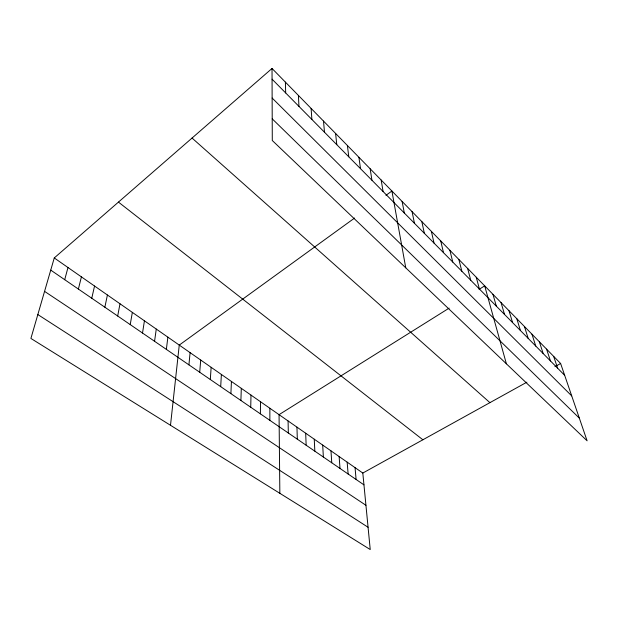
<?xml version="1.0" encoding="UTF-8"?>
<svg xmlns="http://www.w3.org/2000/svg" width="618" height="618" viewBox="0 0 618 618"><rect width="100%" height="100%" fill="white"/><g stroke="black" fill="none" stroke-linecap="round" stroke-linejoin="round"><path stroke-width="0.93" d="M269.865 420.348L269.865 408.251M260.387 413.851L260.518 401.731M250.738 407.231L250.993 395.095M240.904 400.495L241.306 388.343M230.893 393.627L231.433 381.46M220.696 386.636L221.383 374.454M210.305 379.514L211.147 367.324M199.714 372.252L200.719 360.047M188.923 364.859L190.089 352.639M170.498 425.284L179.259 345.091L354.593 218.054M166.358 349.386L167.88 337.158M154.562 341.298L156.269 329.07M142.519 333.04L144.427 320.812M130.228 324.612L132.345 312.384M117.683 316.014L120 303.786M104.859 307.223L107.408 295.002M91.765 298.247L94.546 286.034M78.386 289.07L81.406 276.879M64.712 279.699L67.98 267.517M54.268 257.953L30.9 338.44L370.228 549.541L362.812 473.048L54.268 257.953L272.028 68.459L560.619 363.492L587.1 440.804L272.291 140.51L272.028 68.459M385.941 195.342L391.905 191.016L405.756 267.826M449.147 308.119L279.058 414.655L279.846 493.311M479.074 289.379L484.682 285.864L506.397 363.824M362.812 473.048L526.899 382.171M554.925 366.652L560.619 363.492M37.829 314.562L368.065 527.262M44.566 291.372L365.941 505.292M50.738 270.112L363.956 484.86M118.447 202.101L422.882 439.777M192.051 138.053L489.92 402.65M272.214 118.841L579.329 418.123M272.136 98.038L571.712 395.891M272.067 79.166L564.674 375.327M553.651 356.37L557.645 368.212M546.559 349.116L550.483 360.966M539.329 341.723L543.191 353.581M531.959 334.199L535.752 346.057M524.458 326.52L528.174 338.386M516.81 318.703L520.449 330.568M509.008 310.73L512.569 322.596M501.059 302.604L504.535 314.462M492.955 294.315L496.339 306.165M476.246 277.235L479.444 289.07M467.641 268.436L470.738 280.255M458.857 259.46L461.847 271.256M449.889 250.29L452.77 262.063M440.734 240.927L443.492 252.677M431.379 231.371L434.021 243.09M421.831 221.607L424.342 233.287M412.075 211.634L414.446 223.276M402.102 201.437L404.334 213.04M381.167 180.031L383.09 191.534M370.174 168.799L371.928 180.24M358.919 157.296L360.495 168.668M347.401 145.516L348.784 156.817M335.597 133.449L336.787 144.674M355.049 467.633L356.107 479.475M323.508 121.089L324.489 132.229M347.154 462.133L348.127 474.006M339.135 456.54L340.008 468.436M311.117 108.42L311.881 119.467M330.978 450.854L331.758 462.782M322.689 445.076L323.368 457.026M298.417 95.435L298.95 106.373M314.253 439.197L314.832 451.179M305.678 433.218L306.149 445.223M296.957 427.138L297.312 439.166M285.385 82.117L285.678 92.947M288.081 420.951L288.328 433.002"/></g></svg>
